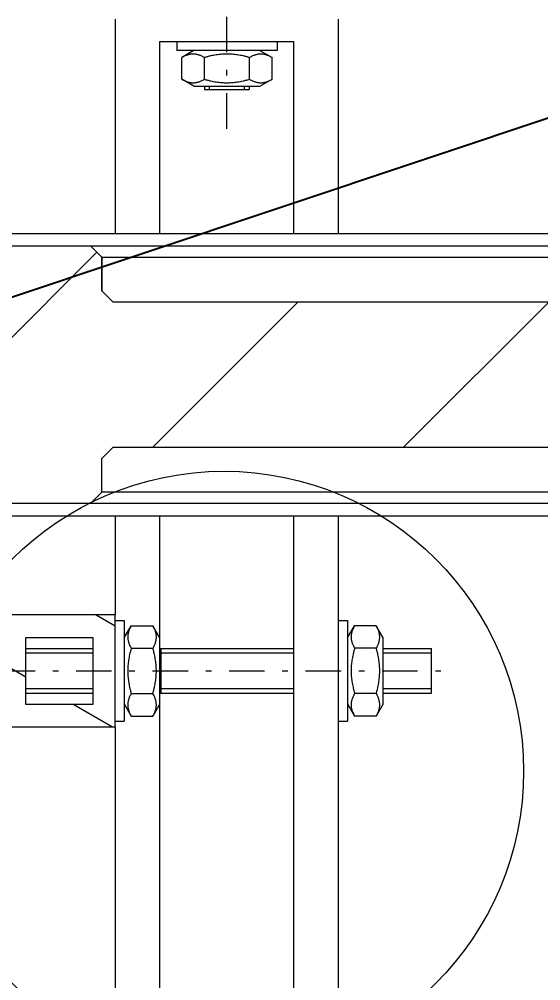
# Model space of a CAD drawing. Header units: millimetres. Extents: x 651 to 8859, y -354 to 894.
# Drawn here: x 2402.4 to 2411.73, y 72.12 to 89.32 of the extents above; entities that cross this region are included whole.
import ezdxf
from ezdxf import colors
from ezdxf.entities.mleader import LeaderData, LeaderLine
from ezdxf.math import Vec2, Vec3

# ---------------------------------------------------------------- set-up
doc = ezdxf.new("R2010")
doc.units = ezdxf.units.MM
doc.linetypes.add('DASHDOT2', pattern=[12.7, 6.35, -3.175, 0, -3.175])
doc.layers.get('0').update_dxf_attribs({"lineweight": 18})
for name, color, linetype, lineweight in [('cienka', 7, 'Continuous', 9), ('Kreskowanie (ISO)', 7, 'Continuous', 9), ('Widoczne (ISO)', 7, 'Continuous', 18), ('Widoczne wąskie (ISO)', 7, 'Continuous', 9)]:
    doc.layers.add(name, color=color, linetype=linetype, lineweight=lineweight)
doc.styles.get("Standard").update_dxf_attribs({"font": 'tahoma.ttf'})

# ---------------------------------------------------------------- blocks, each defined once
blk = doc.blocks.new('*U132')
at = {"layer": 'Widoczne wąskie (ISO)', "color": 0, "linetype": 'DASHDOT2', "ltscale": 0.1, "transparency": 16777216}
blk.add_line((0, -4.228258745340852), (0, 2.123482509318279), dxfattribs=at)
blk = doc.blocks.new('*U142')
at = {"layer": 'Widoczne wąskie (ISO)', "color": 0, "linetype": 'DASHDOT2', "ltscale": 0.1, "transparency": 16777216}
blk.add_line((-5.610832696153011, 0), (5.099999999999909, 0), dxfattribs=at)
blk = doc.blocks.new('_Dot')
at = {"color": 0, "linetype": 'ByBlock', "lineweight": -2}
blk.add_line((-0.5, 0), (-1, 0), dxfattribs=at)
at = {"color": 0, "linetype": 'ByBlock', "const_width": 0.5}
blk.add_lwpolyline([(-0.25, 0, 1), (0.25, 0, 1)], format="xyb", close=True, dxfattribs=at)

msp = doc.modelspace()

# ---------------------------------------------------------------- hatches: boundary and pattern name
at = {"layer": 'Kreskowanie (ISO)'}
h = msp.add_hatch(dxfattribs=at)
h.set_pattern_fill('ANSI31', color=256, scale=25.4, style=0)
h.set_pattern_definition([(45, (1761.615354737864, -521.099567080486), (-2.245064030267289, 2.245064030267289), [])])
h.paths.add_polyline_path([(2429.553178256905, 81.06060966716097), (2429.520096120034, 81.06060966716097), (2429.176096120033, 81.06060966716097), (2428.720096120086, 81.06060966716097), (2428.720096120086, 84.86060966714484), (2429.176096120033, 84.86060966714484), (2429.520096120034, 84.86060966714484), (2429.553178256905, 84.86060966714484), (2430.036020969377, 85.34345237961617), (2429.894599613139, 85.48487373586488), (2429.470335544427, 85.06060966715296), (2427.876096120031, 85.06060966715296), (2427.676096120031, 85.26060966715289), (2424.076096120024, 85.26060966715289), (2423.876096120023, 85.06060966715296), (2423.876096120023, 84.26060966715289), (2404.076096119851, 84.26060966715289), (2403.876096119844, 84.46060966715294), (2403.876096119844, 85.06060966715285), (2403.676096119837, 85.26060966715289), (2398.036096118628, 85.26060966715289), (2397.91609611846, 85.26060966715289), (2397.876096118394, 85.26060966715289), (2397.876096118394, 85.22060966715293), (2397.876096118394, 80.66060966715287), (2398.56523410889, 80.66060966715315), (2403.676096119837, 80.66060966715287), (2403.876096119844, 80.86060966715297), (2403.876096119844, 81.46060966715288), (2404.076096119851, 81.66060966715287), (2423.876096120023, 81.66060966715287), (2423.876096120023, 80.86060966715297), (2424.076096120024, 80.66060966715287), (2427.676096120031, 80.66060966715287), (2427.876096120031, 80.86060966715297), (2429.470335544427, 80.86060966715297), (2429.894599613139, 80.43634559844094), (2430.036020969377, 80.57776695468976)])
h = msp.add_hatch(dxfattribs=at)
h.set_pattern_fill('ANSI31', color=256, scale=0.5, angle=105.00024553567, style=0)
h.set_pattern_definition([(150.00024553567, (0, 0), (-0.7937441083510292, -1.374818730036083), [])])
h.paths.add_polyline_path([(2402.115096120086, 76.66060966715298), (2404.115096120086, 76.66060966715298), (2404.115096120086, 78.66060966715298), (2402.115096120086, 78.66060966715298), (2402.115096120086, 78.01060966715295), (2402.115096120086, 77.97700966715291), (2402.115096120086, 77.66060966715298), (2402.115096120086, 77.344209667153), (2402.115096120086, 77.31060966715296)])
h.paths.add_polyline_path([(2402.515096120083, 78.26060966715585), (2403.715096120089, 78.26060966715585), (2403.715096120089, 77.06060966715006), (2402.515096120083, 77.06060966715006)], flags=0)

# ---------------------------------------------------------------- linework, layer by layer
at = {"layer": 'Widoczne (ISO)'}
for p, q in [((2404.115096120086, 89.32060966714579), (2404.115096120086, 85.4848737358576)), ((2408.115096120086, 85.4848737358576), (2408.115096120086, 89.32060966714579)), ((2404.915096120086, 85.4848737358576), (2404.915096120086, 88.92060966714581)), ((2404.915096120086, 88.92060966714581), (2407.315096120086, 88.92060966714581)), ((2405.215096120086, 88.92060966714536), (2405.215096120086, 88.76060966714539)), ((2407.015096120086, 88.92060966714536), (2407.015096120086, 88.76060966714539)), ((2407.315096120086, 85.4848737358576), (2407.315096120086, 88.92060966714581)), ((2407.015096120086, 88.76060966714539), (2405.215096120086, 88.76060966714539)), ((2405.525096120085, 88.76060966714539), (2405.30680574322, 88.63457965930058)), ((2405.30680574322, 88.2466396749902), (2405.30680574322, 88.63457965930058)), ((2405.710950931653, 88.24663967499026), (2405.710950931653, 88.63457965930075)), ((2406.519241308519, 88.24663967499026), (2406.519241308519, 88.63457965930075)), ((2406.705096120086, 88.76060966714539), (2406.923386496951, 88.63457965930058)), ((2406.923386496951, 88.2466396749902), (2406.923386496951, 88.63457965930058)), ((2405.525096120085, 88.12060966714535), (2405.30680574322, 88.2466396749902)), ((2405.525096120085, 88.12060966714535), (2406.705096120086, 88.12060966714535)), ((2405.715096120086, 88.12060966714529), (2405.715096120086, 88.0606096671483)), ((2406.515096120086, 88.12060966714529), (2406.515096120086, 88.0606096671483)), ((2406.705096120086, 88.12060966714535), (2406.923386496951, 88.2466396749902)), ((2405.715096120086, 88.0606096671483), (2406.515096120086, 88.0606096671483)), ((2398.076096118677, 85.48487373585624), (2429.894599613139, 85.48487373586505)), ((2403.676096119837, 85.26060966715295), (2397.876096118394, 85.26060966715295)), ((2403.876096119844, 85.06060966715296), (2403.676096119837, 85.26060966715295)), ((2424.076096120024, 85.26060966715306), (2403.676096119837, 85.26060966714607)), ((2403.676096120086, 85.26060966715295), (2403.876096120086, 85.06060966715307)), ((2403.876096119844, 84.46060966715294), (2403.876096119844, 85.06060966715296)), ((2403.876096119844, 85.06060966714614), (2423.876096120023, 85.06060966715307)), ((2403.876096120086, 85.06060966715307), (2403.876096120086, 84.46060966715294)), ((2404.076096119851, 84.26060966715295), (2403.876096119844, 84.46060966715294)), ((2403.876096120086, 84.46060966715294), (2404.076096120086, 84.26060966715295)), ((2423.876096120023, 84.26060966715306), (2404.076096119851, 84.26060966715295)), ((2403.876096119844, 81.46060966715294), (2404.076096119851, 81.66060966715298)), ((2403.876096120086, 81.46060966715294), (2404.076096120086, 81.66060966715298)), ((2404.076096119851, 81.66060966715298), (2423.876096120023, 81.66060966715304)), ((2403.876096119844, 80.86060966715297), (2403.876096119844, 81.46060966715294)), ((2403.876096120086, 80.86060966715297), (2403.876096120086, 81.46060966715294)), ((2403.676096119837, 80.66060966715298), (2403.876096119844, 80.86060966715297)), ((2403.676096120086, 80.66060966715298), (2403.876096120086, 80.86060966715297)), ((2423.876096120023, 80.86060966715297), (2403.876096119844, 80.86060966714615)), ((2398.56523410889, 80.66060966715298), (2403.676096119837, 80.66060966715298)), ((2403.676096119837, 80.66060966714593), (2424.076096120024, 80.66060966715298)), ((2397.876096118394, 80.43634559843241), (2429.894599613139, 80.43634559844105)), ((2404.115096120086, 80.43634559843315), (2404.115096120086, 78.66060966714485)), ((2404.915096120086, 78.25060966714494), (2404.915096120086, 80.43634559843315)), ((2407.315096120086, 62.9206096671428), (2407.315096120086, 80.43634559843315)), ((2408.115096120086, 62.52060966714265), (2408.115096120086, 80.43634559843315)), ((2404.115096120086, 78.66060966715298), (2402.115096120086, 78.66060966715298)), ((2404.115096120086, 76.66060966715287), (2404.115096120086, 78.66060966715298)), ((2404.115096120086, 78.56060966715177), (2404.275096120085, 78.56060966715177)), ((2404.275096120085, 78.56060966715177), (2404.275096120085, 76.7606096671517)), ((2404.275216173303, 78.25060965493759), (2404.401290596271, 78.46887438269442)), ((2404.401290596271, 78.46887438269442), (2404.789230572551, 78.46879544465475)), ((2404.915216160054, 78.25047942771818), (2404.789230572551, 78.46879544465475)), ((2408.115096120086, 78.56060966714404), (2408.275096120085, 78.56060966714404)), ((2408.275096120085, 78.56060966714404), (2408.275096120085, 76.76060966714402)), ((2408.275096120085, 78.25060966714403), (2408.40112612793, 78.4689000440095)), ((2408.789066112241, 78.4689000440095), (2408.40112612793, 78.4689000440095)), ((2408.915096120086, 78.25060966714403), (2408.789066112241, 78.4689000440095)), ((2402.515096120083, 78.26060966715585), (2403.715096120089, 78.26060966715585)), ((2402.515096120083, 77.06060966715006), (2402.515096120083, 78.26060966715585)), ((2403.715096120089, 78.26060966715585), (2403.715096120089, 77.06060966715006)), ((2404.275216173303, 78.25060965493759), (2404.274976066868, 77.07060967936587)), ((2404.914976053618, 77.07047945214646), (2404.915216160054, 78.25047942771818)), ((2404.915096120086, 77.0706096671517), (2404.915096120086, 78.25060966715165)), ((2408.915096120086, 77.07060966714408), (2408.915096120086, 78.25060966714403)), ((2402.515096120083, 78.06060966715171), (2403.715096120089, 78.06060966715171)), ((2404.401208360796, 78.06472920262814), (2404.789148337075, 78.06465026458847)), ((2404.915096120086, 78.06060966715171), (2404.936096120085, 78.06060966715171)), ((2404.936096120085, 78.06060966714267), (2407.315096120086, 78.06060966714267)), ((2404.936096120085, 77.2606096671517), (2404.936096120085, 78.06060966715171)), ((2408.789066112241, 78.06475485557684), (2408.40112612793, 78.06475485557684)), ((2408.915096120086, 78.06060966714267), (2409.775096120085, 78.06060966714267)), ((2409.775096120085, 77.26060966714266), (2409.775096120085, 78.06060966714267)), ((2402.515096120083, 77.2606096671517), (2403.715096120089, 77.2606096671517)), ((2404.401043889846, 77.25643884249604), (2404.788983866125, 77.25635990445636)), ((2404.915096120086, 77.2606096671517), (2404.936096120085, 77.2606096671517)), ((2404.936096120085, 77.26060966714266), (2407.315096120086, 77.26060966714266)), ((2408.789066112241, 77.25646447871151), (2408.40112612793, 77.25646447871151)), ((2408.915096120086, 77.26060966714266), (2409.775096120085, 77.26060966714266)), ((2403.715096120089, 77.06060966715006), (2402.515096120083, 77.06060966715006)), ((2404.274976066868, 77.07060967936587), (2404.400961654371, 76.85229366242976)), ((2404.914976053618, 77.07047945214646), (2404.78890163065, 76.85221472439008)), ((2404.915096120086, 62.9206096671428), (2404.915096120086, 77.07060966714482)), ((2408.275096120085, 77.07060966714408), (2408.40112612793, 76.8523192902785)), ((2408.915096120086, 77.07060966714408), (2408.789066112241, 76.8523192902785)), ((2404.115096120086, 76.7606096671517), (2404.275096120085, 76.7606096671517)), ((2404.400961654371, 76.85229366242976), (2404.78890163065, 76.85221472439008)), ((2408.115096120086, 76.76060966714402), (2408.275096120085, 76.76060966714402)), ((2408.789066112241, 76.8523192902785), (2408.40112612793, 76.8523192902785)), ((2402.115096120086, 76.66060966715287), (2404.115096120086, 76.66060966715287)), ((2404.115096120086, 76.66060966714468), (2404.115096120086, 62.52060966714265))]:
    msp.add_line(p, q, dxfattribs=at)
for points, weights in [([(2405.710950931653, 88.63457965930075), (2405.508878337437, 88.75124632596743), (2405.30680574322, 88.63457965930058)], [1, 1.154700538379249, 1]), ([(2406.519241308519, 88.63457965930075), (2406.115096120086, 88.75124632596743), (2405.710950931653, 88.63457965930075)], [1, 1.154700538379251, 1]), ([(2406.923386496951, 88.63457965930058), (2406.721313902735, 88.7512463259672), (2406.519241308519, 88.63457965930075)], [1, 1.15470053837925, 1]), ([(2405.30680574322, 88.2466396749902), (2405.508878337437, 88.12997300832359), (2405.710950931653, 88.24663967499026)], [1, 1.154700538379253, 1]), ([(2405.710950931653, 88.24663967499026), (2406.115096120086, 88.12997300832376), (2406.519241308519, 88.24663967499026)], [1, 1.154700538379249, 1]), ([(2406.519241308519, 88.24663967499026), (2406.721313902735, 88.12997300832347), (2406.923386496951, 88.2466396749902)], [1, 1.154700538379252, 1]), ([(2404.401290596272, 78.46887438269442), (2404.284582814282, 78.26682553199845), (2404.401208360797, 78.06472920262814)], [1, 1.154700538379249, 1]), ([(2404.789148337075, 78.06465026458847), (2404.905856119065, 78.2666991152849), (2404.789230572551, 78.46879544465475)], [1, 1.15470053837925, 1]), ([(2408.40112612793, 78.4689000440095), (2408.284459461263, 78.26682744979325), (2408.40112612793, 78.06475485557684)], [1, 1.15470053837925, 1]), ([(2408.789066112241, 78.06475485557684), (2408.905732778908, 78.2668274497932), (2408.789066112241, 78.4689000440095)], [1, 1.154700538379252, 1]), ([(2404.401208360797, 78.06472920262814), (2404.28445946107, 77.66060776190017), (2404.401043889846, 77.25643884249604)], [1, 1.154700538379251, 1]), ([(2404.788983866125, 77.25635990445636), (2404.905732765852, 77.66048134518661), (2404.789148337075, 78.06465026458847)], [1, 1.154700538379252, 1]), ([(2408.40112612793, 78.06475485557684), (2408.284459461263, 77.66060966714423), (2408.40112612793, 77.25646447871151)], [1, 1.154700538379251, 1]), ([(2408.789066112241, 77.25646447871151), (2408.905732778908, 77.66060966714412), (2408.789066112241, 78.06475485557684)], [1, 1.154700538379249, 1]), ([(2404.401043889846, 77.25643884249604), (2404.284336107857, 77.05438999179961), (2404.400961654371, 76.85229366242976)], [1, 1.154700538379251, 1]), ([(2404.78890163065, 76.85221472439008), (2404.905609412639, 77.05426357508696), (2404.788983866125, 77.25635990445636)], [1, 1.15470053837925, 1]), ([(2408.40112612793, 77.25646447871151), (2408.284459461263, 77.05439188449503), (2408.40112612793, 76.8523192902785)], [1, 1.154700538379249, 1]), ([(2408.789066112241, 76.8523192902785), (2408.905732778908, 77.05439188449503), (2408.789066112241, 77.25646447871151)], [1, 1.154700538379253, 1])]:
    msp.add_rational_spline(points, weights, degree=2, dxfattribs=at)
at = {"layer": 'Widoczne wąskie (ISO)'}
for p, q in [((2405.798696120086, 88.12060966714529), (2405.798696120086, 88.0606096671483)), ((2406.431496120086, 88.0606096671483), (2406.431496120086, 88.12060966714529)), ((2403.715096120089, 77.97700966715178), (2402.515096120083, 77.97700966715178)), ((2404.936096120085, 77.97700966715178), (2404.915096120086, 77.97700966715178)), ((2407.315096120086, 77.97700966714274), (2404.936096120085, 77.97700966714274)), ((2409.775096120085, 77.97700966714274), (2408.915096120086, 77.97700966714274)), ((2402.515096120083, 77.34420966715169), (2403.715096120089, 77.34420966715169)), ((2404.915096120086, 77.34420966715169), (2404.936096120085, 77.34420966715169)), ((2404.936096120085, 77.3442096671426), (2407.315096120086, 77.3442096671426)), ((2408.915096120086, 77.3442096671426), (2409.775096120085, 77.3442096671426))]:
    msp.add_line(p, q, dxfattribs=at)
msp.add_circle((2406.063036844578, 75.86738930974674), 5.364825490321561, dxfattribs=at)

# ---------------------------------------------------------------- block references
at = {"layer": 'Widoczne wąskie (ISO)', "linetype": 'DASHDOT2', "ltscale": 0.1}
for name, p in [('*U132', (2406.115096120086, 91.58887034582158)), ('*U142', (2404.915096106836, 77.66047943993232))]:
    msp.add_blockref(name, p, dxfattribs=at)

# ---------------------------------------------------------------- leaders
at = {"layer": 'cienka'}
ml = msp.add_multileader_mtext('Standard', dxfattribs=at)
ml.set_content('34', color=256)
ml.set_leader_properties()
ml.set_arrow_properties(name='DOT')
ml.build(insert=Vec2(0, 0))
ml.multileader.update_dxf_attribs({"has_dogleg": 0, "text_left_attachment_type": 5, "text_right_attachment_type": 6, "text_top_attachment_type": 10, "dogleg_length": 0, "arrow_head_size": 1})
ctx = ml.context
ctx.base_point, ctx.char_height, ctx.arrow_head_size, ctx.landing_gap_size, ctx.plane_origin = Vec3(2452.526083213903, 101.1135876306962), 5, 1, 0, Vec3(2454.026615473043, 73.51101159135442)
ctx.left_attachment, ctx.right_attachment, ctx.bottom_attachment = 5, 6, 10
notes = []
notes.append((ctx, [(1, (1, 1, 0), (2452.526083213903, 101.1135876306962), (1, 0), 0, [(0, [(2396.985058395134, 82.59296851944717)], 0, [])])]))
ctx.mtext.insert, ctx.mtext.flow_direction = Vec3(2452.526083213903, 107.217684339897), 5
for ctx, leaders in notes:
    for number, flags, end, landing, length, lines in leaders:
        leader = LeaderData()
        leader.index, (leader.has_last_leader_line, leader.has_dogleg_vector, leader.attachment_direction) = number, flags
        leader.last_leader_point, leader.dogleg_vector, leader.dogleg_length = Vec3(end), Vec3(landing), length
        for number, points, colour, breaks in lines:
            line = LeaderLine()
            line.index, line.vertices, line.color, line.breaks = number, Vec3.list(points), colors.encode_raw_color(colour), breaks
            leader.lines.append(line)
        ctx.leaders.append(leader)

doc.saveas('drawing.dxf')
